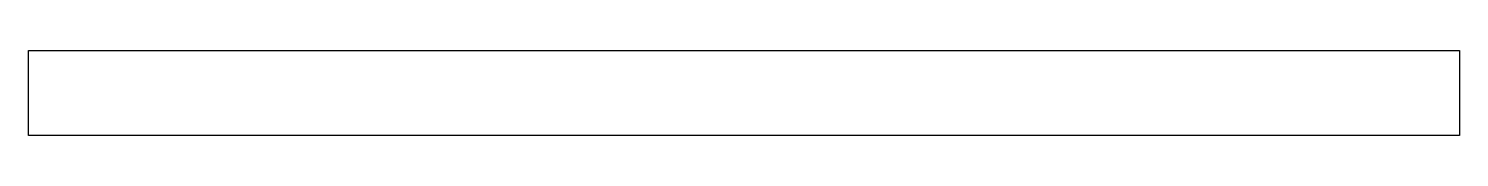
# Model space of a CAD drawing. Header units: millimetres. Extents: x 0 to 336, y 0 to 20.
import ezdxf

# ---------------------------------------------------------------- set-up
doc = ezdxf.new("R2010")
doc.units = ezdxf.units.MM

msp = doc.modelspace()

# ---------------------------------------------------------------- linework, layer by layer
at = {"elevation": 3}
msp.add_lwpolyline([(0, 20), (336, 20), (336, 0), (0, 0)], close=True, dxfattribs=at)

doc.saveas('drawing.dxf')
